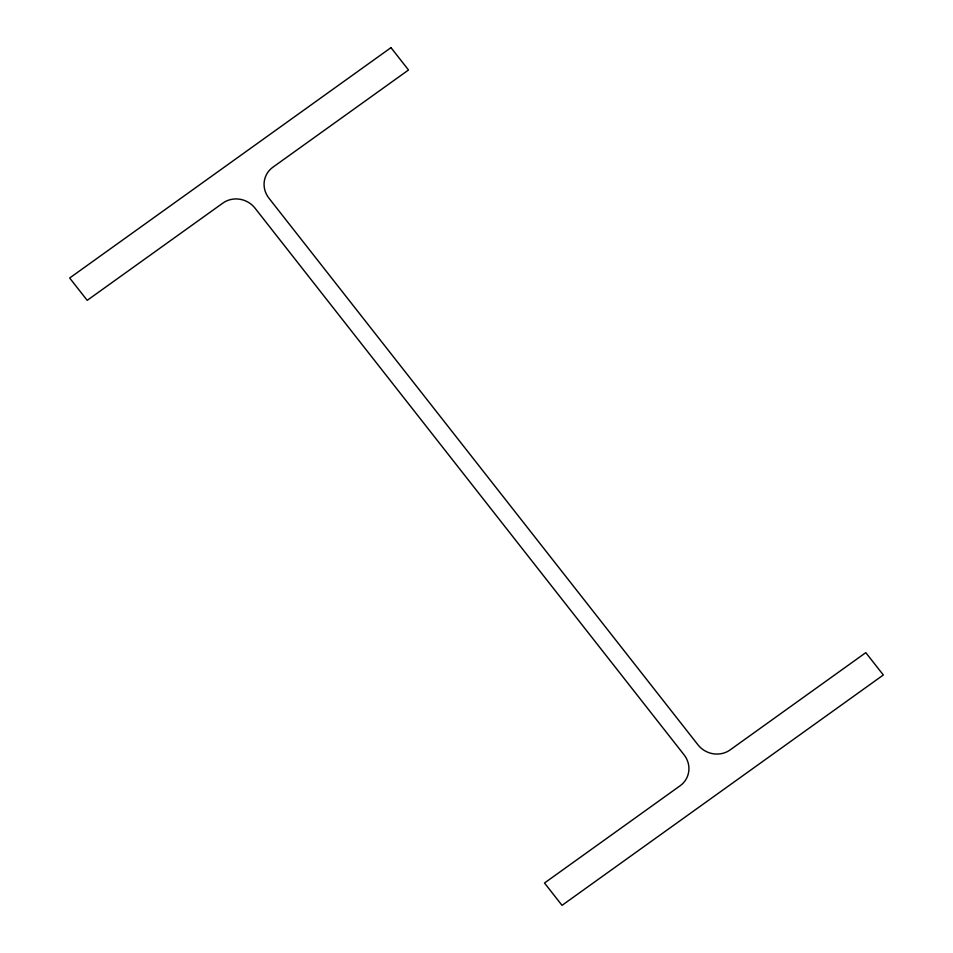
<?xml version="1.0" encoding="UTF-8"?>
<svg xmlns="http://www.w3.org/2000/svg" width="953" height="953" viewBox="0 0 953 953"><rect width="100%" height="100%" fill="white"/><g stroke="black" fill="none" stroke-linecap="round" stroke-linejoin="round"><path stroke-width="1.43" d="M390.98 47.65L69.664 278.014L87.2 300.35L222.835 203.108A23.122 21.955 24.7 0 1 255.011 208.147L684.075 754.836A23.122 21.955 24.7 0 1 680.12 785.772L544.485 883.014L562.02 905.35L883.336 674.986L865.8 652.65L730.165 749.892A23.122 21.955 24.7 0 1 697.989 744.853L268.925 198.164A23.122 21.955 24.7 0 1 272.88 167.228L408.515 69.986L390.98 47.65"/></g></svg>
